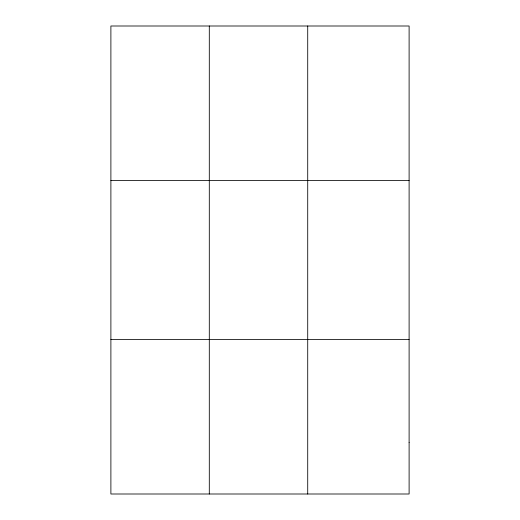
<?xml version="1.0" encoding="UTF-8"?>
<svg xmlns="http://www.w3.org/2000/svg" width="520" height="520" viewBox="0 0 520 520"><rect width="100%" height="100%" fill="white"/><g stroke="black" fill="none" stroke-linecap="round" stroke-linejoin="round"><path stroke-width="0.78" d="M209.3 26L209.3 494M307.717 26L307.717 494M110.89 180.44L409.11 180.44M110.89 339.56L409.11 339.56M409.11 442.52L409.11 494L110.89 494L110.89 26L409.11 26L409.11 442.52"/></g></svg>
